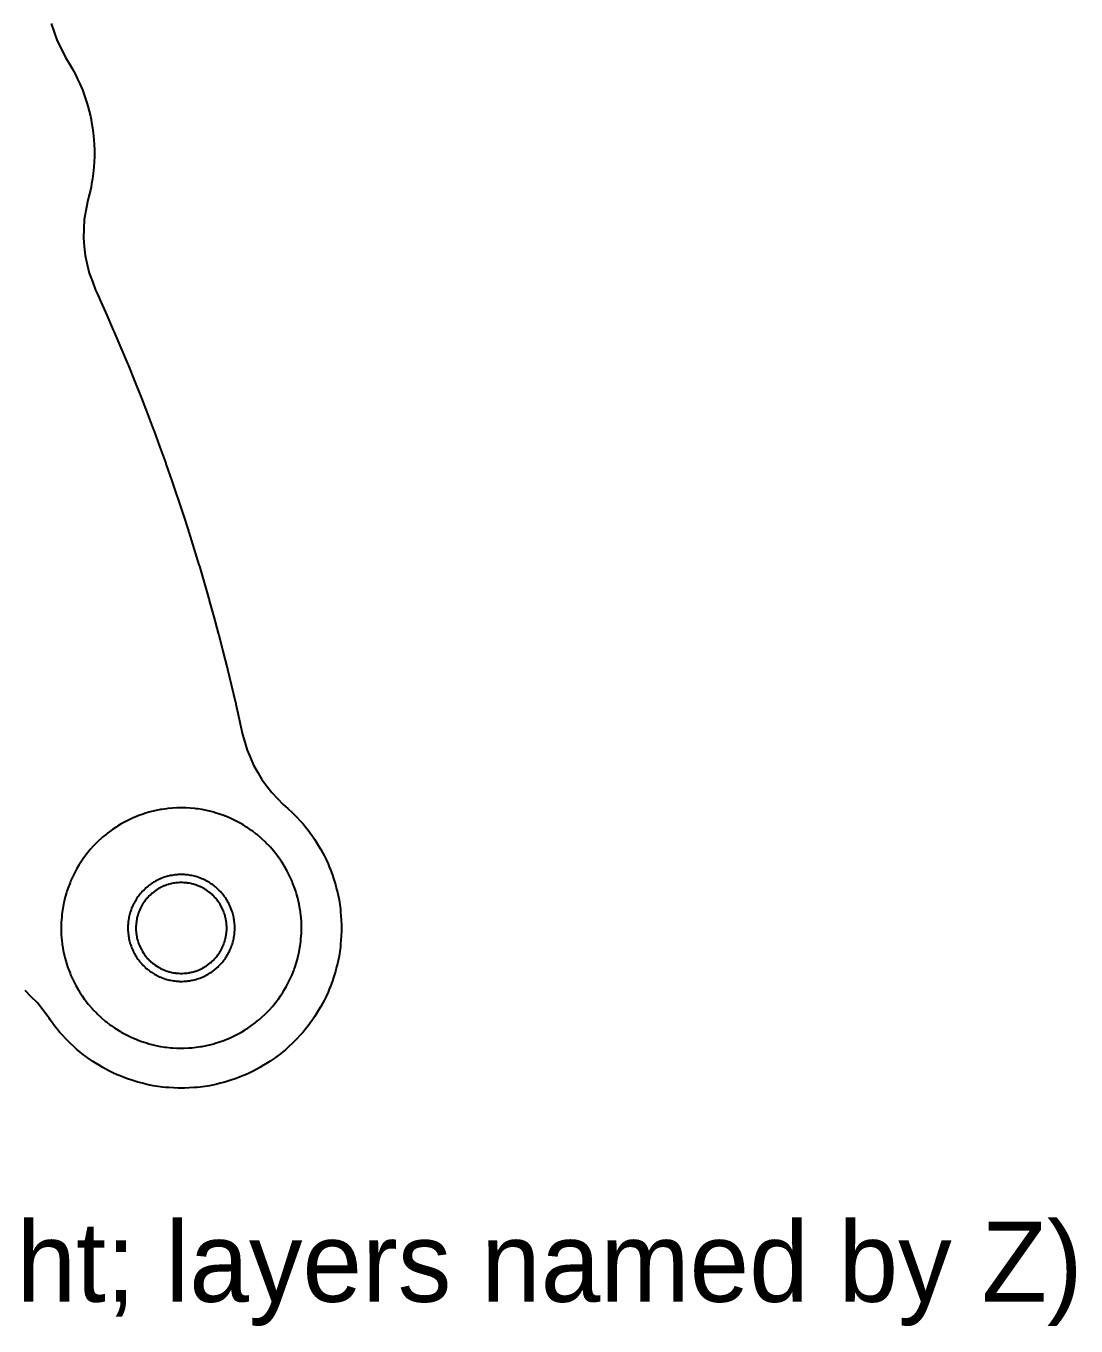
# Model space of a CAD drawing. Header units: millimetres. Extents: x -45 to 72, y -74 to 65.
# Drawn here: x 33.19 to 72.49, y -73.9 to -25.24 of the extents above; entities that cross this region are included whole.
import ezdxf

# ---------------------------------------------------------------- set-up
doc = ezdxf.new("R2010")
doc.units = ezdxf.units.MM
for name, color, linetype in [('TEXT', 8, 'Continuous'), ('Z10 bosses (float holes)', 1, 'Continuous'), ('Z2 frame and insert bores', 7, 'Continuous')]:
    doc.layers.add(name, color=color, linetype=linetype)

msp = doc.modelspace()

# ---------------------------------------------------------------- linework, layer by layer
at = {"layer": 'Z10 bosses (float holes)'}
for points in [[(39.168, -54.504), (39.112, -54.501), (38.944, -54.501), (38.888, -54.501), (38.832, -54.504), (38.664, -54.513), (38.496, -54.529), (38.44, -54.535), (38.274, -54.56), (38.219, -54.568), (38.053, -54.602), (37.999, -54.613), (37.835, -54.654), (37.781, -54.668), (37.62, -54.718), (37.567, -54.734), (37.408, -54.792), (37.356, -54.811), (37.201, -54.877), (37.149, -54.898), (36.997, -54.971), (36.947, -54.996), (36.799, -55.076), (36.75, -55.103), (36.606, -55.191), (36.559, -55.22), (36.419, -55.315), (36.373, -55.346), (36.239, -55.448), (36.194, -55.482), (36.065, -55.59), (36.022, -55.626), (35.899, -55.741), (35.858, -55.779), (35.74, -55.899), (35.701, -55.939), (35.59, -56.066), (35.553, -56.107), (35.448, -56.239), (35.413, -56.283), (35.315, -56.42), (35.282, -56.465), (35.191, -56.607), (35.16, -56.654), (35.076, -56.799), (35.048, -56.848), (34.971, -56.998), (34.946, -57.048), (34.876, -57.201), (34.853, -57.252), (34.833, -57.304), (34.771, -57.461), (34.718, -57.621), (34.7, -57.674), (34.654, -57.836), (34.639, -57.89), (34.602, -58.054), (34.589, -58.108), (34.56, -58.274), (34.55, -58.329), (34.529, -58.496), (34.522, -58.552), (34.51, -58.72), (34.506, -58.776), (34.501, -58.944), (34.5, -59), (34.504, -59.168), (34.506, -59.224), (34.518, -59.392), (34.522, -59.448), (34.543, -59.615), (34.55, -59.671), (34.58, -59.837), (34.589, -59.892), (34.627, -60.056), (34.639, -60.11), (34.685, -60.273), (34.7, -60.326), (34.754, -60.486), (34.771, -60.539), (34.833, -60.696), (34.853, -60.748), (34.923, -60.902), (34.946, -60.952), (35.023, -61.102), (35.048, -61.152), (35.132, -61.298), (35.16, -61.346), (35.191, -61.393), (35.282, -61.535), (35.38, -61.672), (35.413, -61.717), (35.518, -61.849), (35.553, -61.893), (35.664, -62.019), (35.701, -62.061), (35.819, -62.181), (35.858, -62.221), (35.981, -62.336), (36.022, -62.374), (36.151, -62.482), (36.194, -62.518), (36.329, -62.62), (36.373, -62.654), (36.512, -62.749), (36.559, -62.78), (36.702, -62.868), (36.75, -62.897), (36.898, -62.978), (36.947, -63.004), (37.099, -63.078), (37.149, -63.102), (37.304, -63.167), (37.356, -63.189), (37.514, -63.247), (37.567, -63.266), (37.728, -63.315), (37.781, -63.332), (37.945, -63.373), (37.999, -63.387), (38.164, -63.421), (38.219, -63.432), (38.385, -63.457), (38.44, -63.465), (38.608, -63.482), (38.664, -63.487), (38.832, -63.496), (38.888, -63.499), (38.944, -63.499), (39.112, -63.499), (39.28, -63.49), (39.336, -63.487), (39.392, -63.482), (39.56, -63.465), (39.726, -63.44), (39.781, -63.432), (39.836, -63.421), (40.001, -63.387), (40.165, -63.346), (40.219, -63.332), (40.272, -63.315), (40.433, -63.266), (40.592, -63.208), (40.644, -63.189), (40.799, -63.123), (40.851, -63.102), (40.901, -63.078), (41.053, -63.004), (41.102, -62.978), (41.25, -62.897), (41.394, -62.809), (41.441, -62.78), (41.488, -62.749), (41.627, -62.654), (41.761, -62.552), (41.806, -62.518), (41.935, -62.41), (41.978, -62.374), (42.019, -62.336), (42.142, -62.221), (42.26, -62.101), (42.299, -62.061), (42.41, -61.934), (42.447, -61.893), (42.552, -61.761), (42.587, -61.717), (42.62, -61.672), (42.718, -61.535), (42.809, -61.393), (42.84, -61.346), (42.924, -61.201), (42.952, -61.152), (42.977, -61.102), (43.054, -60.952), (43.124, -60.799), (43.147, -60.748), (43.208, -60.591), (43.229, -60.539), (43.246, -60.486), (43.3, -60.326), (43.346, -60.164), (43.361, -60.11), (43.398, -59.946), (43.411, -59.892), (43.44, -59.726), (43.45, -59.671), (43.471, -59.504), (43.478, -59.448), (43.49, -59.28), (43.494, -59.224), (43.499, -59.056), (43.5, -59), (43.496, -58.832), (43.494, -58.776), (43.482, -58.608), (43.478, -58.552), (43.457, -58.385), (43.45, -58.329), (43.44, -58.274), (43.411, -58.108), (43.373, -57.944), (43.361, -57.89), (43.315, -57.727), (43.3, -57.674), (43.282, -57.621), (43.229, -57.461), (43.167, -57.304), (43.147, -57.252), (43.077, -57.098), (43.054, -57.048), (42.977, -56.898), (42.952, -56.848), (42.868, -56.702), (42.84, -56.654), (42.748, -56.512), (42.718, -56.465), (42.685, -56.42), (42.587, -56.283), (42.552, -56.239), (42.447, -56.107), (42.336, -55.981), (42.299, -55.939), (42.181, -55.819), (42.142, -55.779), (42.019, -55.664), (41.978, -55.626), (41.849, -55.518), (41.806, -55.482), (41.671, -55.38), (41.627, -55.346), (41.488, -55.251), (41.441, -55.22), (41.298, -55.132), (41.25, -55.103), (41.201, -55.076), (41.053, -54.996), (40.901, -54.922), (40.851, -54.898), (40.696, -54.833), (40.644, -54.811), (40.592, -54.792), (40.433, -54.734), (40.272, -54.685), (40.219, -54.668), (40.165, -54.654), (40.001, -54.613), (39.947, -54.602), (39.781, -54.568), (39.615, -54.543), (39.56, -54.535), (39.504, -54.529), (39.336, -54.513), (39.168, -54.504)], [(40, -60.732), (40.047, -60.703), (40.085, -60.68), (40.131, -60.649), (40.167, -60.624), (40.212, -60.59), (40.247, -60.564), (40.29, -60.528), (40.323, -60.5), (40.364, -60.462), (40.396, -60.432), (40.435, -60.392), (40.466, -60.36), (40.503, -60.319), (40.532, -60.286), (40.567, -60.242), (40.594, -60.208), (40.627, -60.163), (40.652, -60.127), (40.683, -60.08), (40.707, -60.043), (40.734, -59.995), (40.756, -59.957), (40.782, -59.907), (40.802, -59.868), (40.82, -59.827), (40.843, -59.777), (40.863, -59.725), (40.879, -59.684), (40.897, -59.631), (40.911, -59.59), (40.926, -59.536), (40.938, -59.494), (40.951, -59.439), (40.96, -59.396), (40.97, -59.342), (40.978, -59.298), (40.985, -59.243), (40.99, -59.199), (40.994, -59.144), (40.998, -59.1), (40.999, -59.056), (41, -59), (40.999, -58.944), (40.998, -58.9), (40.993, -58.845), (40.99, -58.801), (40.983, -58.746), (40.978, -58.702), (40.968, -58.647), (40.96, -58.604), (40.951, -58.561), (40.938, -58.506), (40.923, -58.453), (40.911, -58.41), (40.893, -58.358), (40.879, -58.316), (40.859, -58.264), (40.843, -58.223), (40.82, -58.173), (40.802, -58.132), (40.777, -58.083), (40.756, -58.043), (40.729, -57.995), (40.707, -57.957), (40.676, -57.91), (40.652, -57.873), (40.62, -57.828), (40.594, -57.792), (40.56, -57.749), (40.532, -57.714), (40.495, -57.673), (40.466, -57.64), (40.435, -57.608), (40.396, -57.568), (40.356, -57.531), (40.323, -57.5), (40.281, -57.465), (40.247, -57.436), (40.203, -57.403), (40.167, -57.376), (40.122, -57.345), (40.085, -57.32), (40.038, -57.291), (40, -57.268), (39.961, -57.247), (39.912, -57.22), (39.873, -57.201), (39.823, -57.177), (39.771, -57.155), (39.731, -57.138), (39.679, -57.119), (39.637, -57.104), (39.584, -57.088), (39.542, -57.075), (39.488, -57.061), (39.445, -57.05), (39.391, -57.039), (39.347, -57.03), (39.292, -57.022), (39.249, -57.016), (39.193, -57.01), (39.149, -57.006), (39.105, -57.003), (39.05, -57.001), (39.006, -57.001), (38.95, -57.001), (38.895, -57.003), (38.851, -57.006), (38.807, -57.01), (38.751, -57.016), (38.708, -57.022), (38.653, -57.03), (38.598, -57.041), (38.555, -57.05), (38.501, -57.064), (38.458, -57.075), (38.405, -57.091), (38.363, -57.104), (38.311, -57.123), (38.269, -57.138), (38.218, -57.16), (38.177, -57.177), (38.138, -57.196), (38.088, -57.22), (38.039, -57.247), (38, -57.268), (37.962, -57.291), (37.915, -57.32), (37.869, -57.351), (37.833, -57.376), (37.797, -57.403), (37.753, -57.436), (37.71, -57.472), (37.677, -57.5), (37.644, -57.531), (37.604, -57.568), (37.565, -57.608), (37.534, -57.64), (37.505, -57.673), (37.468, -57.714), (37.433, -57.758), (37.406, -57.792), (37.373, -57.837), (37.348, -57.873), (37.324, -57.91), (37.293, -57.957), (37.266, -58.005), (37.244, -58.043), (37.218, -58.093), (37.198, -58.132), (37.175, -58.183), (37.157, -58.223), (37.141, -58.264), (37.121, -58.316), (37.107, -58.358), (37.089, -58.41), (37.074, -58.464), (37.062, -58.506), (37.049, -58.561), (37.04, -58.604), (37.03, -58.658), (37.022, -58.702), (37.015, -58.757), (37.01, -58.801), (37.006, -58.856), (37.002, -58.9), (37.001, -58.956), (37, -59), (37.001, -59.056), (37.002, -59.1), (37.006, -59.144), (37.01, -59.199), (37.017, -59.254), (37.022, -59.298), (37.032, -59.353), (37.04, -59.396), (37.052, -59.45), (37.062, -59.494), (37.077, -59.547), (37.089, -59.59), (37.107, -59.642), (37.121, -59.684), (37.141, -59.736), (37.157, -59.777), (37.18, -59.827), (37.198, -59.868), (37.223, -59.917), (37.244, -59.957), (37.271, -60.005), (37.293, -60.043), (37.324, -60.09), (37.348, -60.127), (37.373, -60.163), (37.406, -60.208), (37.44, -60.251), (37.468, -60.286), (37.505, -60.327), (37.534, -60.36), (37.573, -60.4), (37.604, -60.432), (37.644, -60.469), (37.677, -60.5), (37.719, -60.535), (37.753, -60.564), (37.797, -60.597), (37.833, -60.624), (37.878, -60.655), (37.915, -60.68), (37.962, -60.709), (38, -60.732), (38.049, -60.759), (38.088, -60.78), (38.138, -60.804), (38.177, -60.823), (38.229, -60.845), (38.269, -60.862), (38.321, -60.881), (38.363, -60.896), (38.416, -60.912), (38.458, -60.925), (38.512, -60.939), (38.555, -60.95), (38.598, -60.959), (38.653, -60.97), (38.708, -60.978), (38.751, -60.984), (38.807, -60.99), (38.851, -60.994), (38.906, -60.997), (38.95, -60.999), (39.006, -60.999), (39.05, -60.999), (39.105, -60.997), (39.149, -60.994), (39.205, -60.989), (39.249, -60.984), (39.304, -60.976), (39.347, -60.97), (39.402, -60.959), (39.445, -60.95), (39.499, -60.936), (39.542, -60.925), (39.595, -60.909), (39.637, -60.896), (39.689, -60.877), (39.731, -60.862), (39.782, -60.84), (39.823, -60.823), (39.873, -60.799), (39.912, -60.78), (39.961, -60.753), (40, -60.732)]]:
    msp.add_lwpolyline(points, close=True, dxfattribs=at)
at = {"layer": 'Z2 frame and insert bores'}
msp.add_lwpolyline([(34.127, -25.137), (34.24, -25.465), (34.353, -25.793), (34.51, -26.102), (34.668, -26.411), (34.793, -26.621), (34.919, -26.831), (34.977, -26.939), (35.035, -27.047), (35.119, -27.224), (35.203, -27.402), (35.25, -27.515), (35.297, -27.628), (35.363, -27.813), (35.429, -27.998), (35.464, -28.115), (35.5, -28.232), (35.548, -28.423), (35.595, -28.613), (35.619, -28.733), (35.643, -28.853), (35.672, -29.047), (35.701, -29.241), (35.713, -29.363), (35.725, -29.485), (35.734, -29.681), (35.744, -29.877), (35.744, -30), (35.744, -30.123), (35.734, -30.319), (35.725, -30.515), (35.713, -30.637), (35.701, -30.759), (35.672, -30.953), (35.643, -31.147), (35.619, -31.267), (35.595, -31.387), (35.541, -31.604), (35.487, -31.821), (35.427, -32.153), (35.367, -32.485), (35.353, -32.823), (35.338, -33.16), (35.369, -33.496), (35.401, -33.832), (35.477, -34.161), (35.553, -34.49), (35.673, -34.805), (35.792, -35.121), (35.86, -35.269), (35.928, -35.417), (35.94, -35.443), (35.952, -35.469), (36.209, -36.055), (36.467, -36.641), (36.478, -36.667), (36.489, -36.693), (36.737, -37.282), (36.984, -37.872), (36.995, -37.898), (37.006, -37.924), (37.244, -38.517), (37.482, -39.109), (37.492, -39.136), (37.503, -39.162), (37.73, -39.758), (37.958, -40.354), (37.968, -40.381), (37.978, -40.407), (38.196, -41.007), (38.414, -41.606), (38.424, -41.633), (38.434, -41.66), (38.642, -42.262), (38.85, -42.865), (38.859, -42.892), (38.868, -42.919), (39.066, -43.525), (39.265, -44.13), (39.273, -44.158), (39.282, -44.185), (39.471, -44.794), (39.659, -45.403), (39.667, -45.43), (39.675, -45.458), (39.854, -46.07), (40.033, -46.683), (40.04, -46.71), (40.048, -46.738), (40.217, -47.353), (40.385, -47.969), (40.393, -47.997), (40.4, -48.024), (40.559, -48.643), (40.718, -49.262), (40.725, -49.29), (40.731, -49.317), (40.88, -49.94), (41.029, -50.562), (41.036, -50.59), (41.042, -50.618), (41.168, -51.185), (41.294, -51.752), (41.379, -52.047), (41.464, -52.343), (41.585, -52.626), (41.706, -52.909), (41.861, -53.175), (42.015, -53.441), (42.201, -53.686), (42.387, -53.931), (42.602, -54.151), (42.817, -54.372), (42.984, -54.523), (43.152, -54.675), (43.238, -54.762), (43.325, -54.848), (43.44, -54.976), (43.556, -55.103), (43.633, -55.197), (43.711, -55.292), (43.813, -55.43), (43.916, -55.568), (43.984, -55.67), (44.052, -55.772), (44.14, -55.919), (44.228, -56.066), (44.286, -56.174), (44.344, -56.283), (44.417, -56.438), (44.491, -56.593), (44.538, -56.706), (44.585, -56.819), (44.642, -56.981), (44.7, -57.143), (44.736, -57.26), (44.771, -57.377), (44.813, -57.544), (44.855, -57.71), (44.879, -57.831), (44.903, -57.951), (44.928, -58.121), (44.953, -58.29), (44.965, -58.412), (44.977, -58.534), (44.986, -58.706), (44.994, -58.877), (44.994, -59), (44.994, -59.123), (44.986, -59.294), (44.977, -59.466), (44.965, -59.588), (44.953, -59.71), (44.928, -59.879), (44.903, -60.049), (44.879, -60.169), (44.855, -60.29), (44.813, -60.456), (44.771, -60.623), (44.736, -60.74), (44.7, -60.857), (44.642, -61.019), (44.585, -61.181), (44.538, -61.294), (44.491, -61.407), (44.417, -61.562), (44.344, -61.717), (44.286, -61.826), (44.228, -61.934), (44.14, -62.081), (44.052, -62.228), (43.984, -62.33), (43.916, -62.432), (43.813, -62.57), (43.711, -62.708), (43.633, -62.803), (43.556, -62.897), (43.44, -63.024), (43.325, -63.152), (43.238, -63.238), (43.152, -63.325), (43.024, -63.44), (42.897, -63.556), (42.803, -63.633), (42.708, -63.711), (42.57, -63.813), (42.432, -63.916), (42.33, -63.984), (42.228, -64.052), (42.081, -64.14), (41.934, -64.228), (41.826, -64.286), (41.717, -64.344), (41.562, -64.417), (41.407, -64.491), (41.294, -64.538), (41.181, -64.585), (41.019, -64.642), (40.857, -64.7), (40.74, -64.736), (40.623, -64.771), (40.456, -64.813), (40.29, -64.855), (40.169, -64.879), (40.049, -64.903), (39.879, -64.928), (39.71, -64.953), (39.588, -64.965), (39.466, -64.977), (39.294, -64.986), (39.123, -64.994), (39, -64.994), (38.877, -64.994), (38.706, -64.986), (38.534, -64.977), (38.412, -64.965), (38.29, -64.953), (38.121, -64.928), (37.951, -64.903), (37.831, -64.879), (37.71, -64.855), (37.544, -64.813), (37.377, -64.771), (37.26, -64.736), (37.143, -64.7), (36.981, -64.642), (36.819, -64.585), (36.706, -64.538), (36.593, -64.491), (36.438, -64.417), (36.283, -64.344), (36.174, -64.286), (36.066, -64.228), (35.919, -64.14), (35.772, -64.052), (35.67, -63.984), (35.568, -63.916), (35.43, -63.813), (35.292, -63.711), (35.197, -63.633), (35.103, -63.556), (34.976, -63.44), (34.848, -63.325), (34.762, -63.238), (34.675, -63.152), (34.56, -63.024), (34.444, -62.897), (34.367, -62.803), (34.289, -62.708), (34.187, -62.57), (34.084, -62.432), (34.047, -62.376), (34.009, -62.32), (33.811, -62.062), (33.613, -61.804), (33.384, -61.573), (33.154, -61.343)], dxfattribs=at)
msp.add_lwpolyline([(38.935, -57.302), (38.873, -57.305), (38.85, -57.307), (38.789, -57.313), (38.727, -57.322), (38.705, -57.326), (38.644, -57.338), (38.622, -57.343), (38.6, -57.348), (38.54, -57.364), (38.518, -57.37), (38.459, -57.389), (38.437, -57.396), (38.379, -57.418), (38.358, -57.426), (38.301, -57.45), (38.28, -57.46), (38.224, -57.487), (38.205, -57.498), (38.15, -57.528), (38.097, -57.56), (38.078, -57.572), (38.059, -57.585), (38.008, -57.62), (37.99, -57.633), (37.94, -57.671), (37.892, -57.711), (37.875, -57.725), (37.859, -57.741), (37.813, -57.783), (37.797, -57.799), (37.754, -57.844), (37.713, -57.89), (37.698, -57.907), (37.684, -57.925), (37.645, -57.974), (37.632, -57.992), (37.595, -58.042), (37.562, -58.095), (37.549, -58.114), (37.538, -58.133), (37.507, -58.187), (37.497, -58.207), (37.468, -58.262), (37.459, -58.283), (37.433, -58.34), (37.411, -58.398), (37.403, -58.419), (37.395, -58.44), (37.376, -58.499), (37.369, -58.521), (37.353, -58.581), (37.339, -58.641), (37.334, -58.663), (37.33, -58.685), (37.319, -58.747), (37.316, -58.769), (37.308, -58.831), (37.304, -58.893), (37.302, -58.915), (37.302, -58.938), (37.3, -59), (37.301, -59.023), (37.302, -59.085), (37.307, -59.147), (37.308, -59.169), (37.311, -59.192), (37.319, -59.253), (37.33, -59.315), (37.334, -59.337), (37.339, -59.359), (37.353, -59.419), (37.369, -59.479), (37.376, -59.501), (37.383, -59.523), (37.403, -59.581), (37.411, -59.602), (37.433, -59.66), (37.443, -59.681), (37.468, -59.738), (37.479, -59.758), (37.507, -59.813), (37.518, -59.833), (37.549, -59.886), (37.583, -59.939), (37.595, -59.958), (37.609, -59.976), (37.645, -60.026), (37.659, -60.044), (37.698, -60.093), (37.739, -60.139), (37.754, -60.156), (37.77, -60.172), (37.813, -60.217), (37.83, -60.232), (37.875, -60.275), (37.923, -60.315), (37.94, -60.329), (37.958, -60.343), (38.008, -60.38), (38.026, -60.393), (38.078, -60.428), (38.131, -60.46), (38.15, -60.472), (38.17, -60.483), (38.224, -60.513), (38.28, -60.54), (38.301, -60.55), (38.322, -60.558), (38.379, -60.582), (38.4, -60.59), (38.459, -60.611), (38.48, -60.618), (38.54, -60.636), (38.561, -60.642), (38.622, -60.657), (38.644, -60.662), (38.705, -60.674), (38.766, -60.683), (38.789, -60.687), (38.811, -60.689), (38.873, -60.695), (38.896, -60.696), (38.958, -60.699), (38.98, -60.699), (39.042, -60.699), (39.104, -60.696), (39.127, -60.695), (39.15, -60.693), (39.211, -60.687), (39.273, -60.678), (39.295, -60.674), (39.317, -60.67), (39.378, -60.657), (39.4, -60.652), (39.46, -60.636), (39.52, -60.618), (39.541, -60.611), (39.6, -60.59), (39.621, -60.582), (39.642, -60.574), (39.699, -60.55), (39.72, -60.54), (39.776, -60.513), (39.795, -60.502), (39.85, -60.472), (39.869, -60.46), (39.922, -60.428), (39.941, -60.415), (39.992, -60.38), (40.01, -60.367), (40.06, -60.329), (40.108, -60.289), (40.125, -60.275), (40.141, -60.259), (40.187, -60.217), (40.203, -60.201), (40.246, -60.156), (40.287, -60.11), (40.302, -60.093), (40.341, -60.044), (40.355, -60.026), (40.368, -60.008), (40.405, -59.958), (40.438, -59.905), (40.451, -59.886), (40.462, -59.867), (40.493, -59.813), (40.503, -59.793), (40.532, -59.738), (40.557, -59.681), (40.567, -59.66), (40.575, -59.639), (40.597, -59.581), (40.605, -59.56), (40.624, -59.501), (40.631, -59.479), (40.647, -59.419), (40.661, -59.359), (40.666, -59.337), (40.67, -59.315), (40.681, -59.253), (40.684, -59.231), (40.692, -59.169), (40.693, -59.147), (40.698, -59.085), (40.698, -59.062), (40.7, -59), (40.699, -58.977), (40.698, -58.915), (40.696, -58.893), (40.692, -58.831), (40.689, -58.808), (40.681, -58.747), (40.67, -58.685), (40.666, -58.663), (40.652, -58.603), (40.647, -58.581), (40.641, -58.559), (40.624, -58.499), (40.605, -58.44), (40.597, -58.419), (40.575, -58.361), (40.567, -58.34), (40.557, -58.319), (40.532, -58.262), (40.521, -58.242), (40.493, -58.187), (40.482, -58.167), (40.451, -58.114), (40.438, -58.095), (40.405, -58.042), (40.368, -57.992), (40.355, -57.974), (40.341, -57.956), (40.302, -57.907), (40.287, -57.89), (40.246, -57.844), (40.23, -57.828), (40.187, -57.783), (40.17, -57.768), (40.125, -57.725), (40.077, -57.685), (40.06, -57.671), (40.042, -57.657), (39.992, -57.62), (39.941, -57.585), (39.922, -57.572), (39.903, -57.56), (39.85, -57.528), (39.795, -57.498), (39.776, -57.487), (39.72, -57.46), (39.699, -57.45), (39.678, -57.442), (39.621, -57.418), (39.563, -57.396), (39.541, -57.389), (39.52, -57.382), (39.46, -57.364), (39.439, -57.358), (39.378, -57.343), (39.356, -57.338), (39.295, -57.326), (39.234, -57.317), (39.211, -57.313), (39.189, -57.311), (39.127, -57.305), (39.104, -57.304), (39.042, -57.301), (39.02, -57.301), (38.958, -57.301), (38.935, -57.302)], close=True, dxfattribs=at)

# ---------------------------------------------------------------- texts
at = {"layer": 'TEXT'}
msp.add_text('board_plate  1:1 mm  (plan sections by height; layers named by Z)', height=3, dxfattribs=at).set_placement((-44.994, -72.994))

doc.saveas('drawing.dxf')
